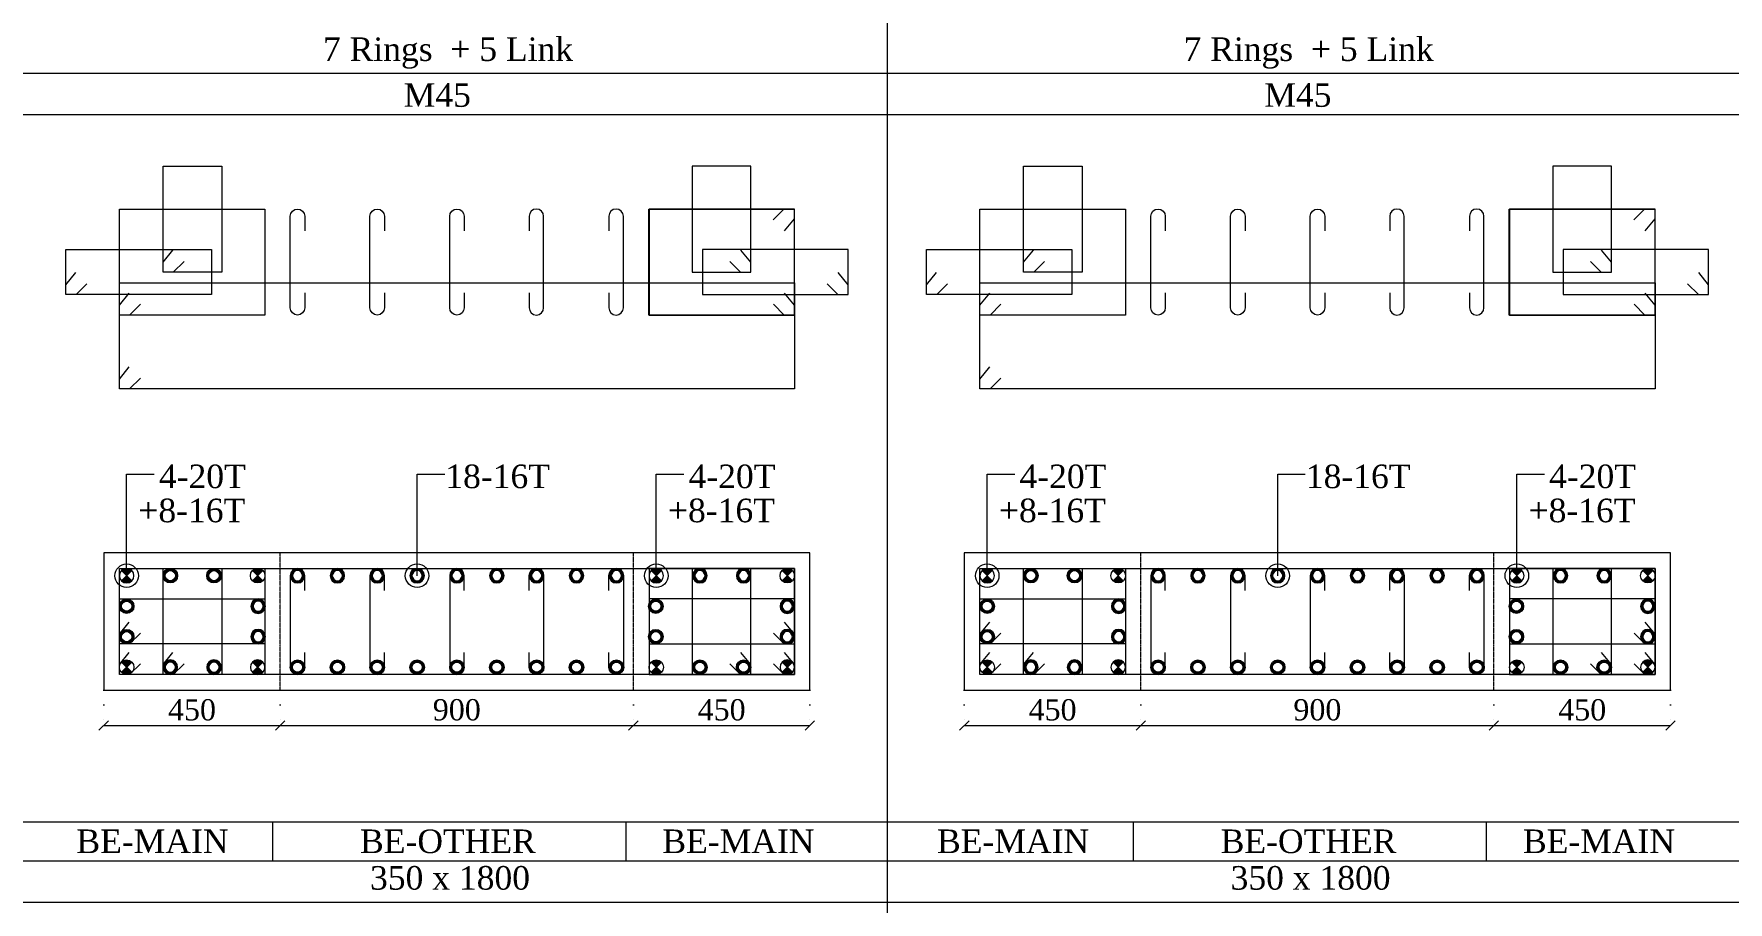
# Model space of a CAD drawing. Header units: millimetres. Extents: x 303 to 27724, y 300 to 68956.
# Drawn here: x 16775 to 21094, y 30529 to 32741 of the extents above; entities that cross this region are included whole.
import ezdxf

# ---------------------------------------------------------------- set-up
doc = ezdxf.new("R2010")
doc.units = ezdxf.units.MM
doc.linetypes.add('( Hidden )', pattern=[0.375, 0.25, -0.125])
doc.linetypes.add('DOT2', pattern=[0.125, 0, -0.125])
doc.layers.get('Defpoints').update_dxf_attribs({"lineweight": 0})
for name, color, linetype, lineweight in [('S-COL. STEEL DIA', 1, 'Continuous', 9), ('S-DIM FOOTING', 7, 'Continuous', 0), ('S-SECTION', 5, 'Continuous', 0), ('S-SECTION MARK', 7, 'Continuous', 0), ('S-SHEET', 7, 'Continuous', 0), ('S-STEEL', 1, 'Continuous', 9), ('S-STEEL-1', 1, 'Continuous', 0), ('S-STEEL-1 C.S.', 106, 'Continuous', 0), ('S-TEXT', 7, 'Continuous', 0)]:
    doc.layers.add(name, color=color, linetype=linetype, lineweight=lineweight)
doc.styles.add('AR', font='ARIALUNI.TTF', dxfattribs={"width": 0.8})
doc.styles.add('S-ROMANS', font='times.ttf')
doc.styles.add('TEXT', font='times.ttf')
doc.dimstyles.new('100', dxfattribs={"dimtxt": 180, "dimasz": 80, "dimexe": 0.18, "dimexo": 0.0625, "dimgap": 1, "dimtad": 1, "dimdec": 0, "dimzin": 0, "dimdsep": 46, "dimtxsty": 'AR', "dimblk": 'DOT', "dimcen": 0.09, "dimse1": 1, "dimse2": 1, "dimclrd": 50, "dimclrt": 256, "dimadec": 0, "dimazin": 0, "dimtfac": 1, "dimtdec": 0, "dimtix": 1, "dimtofl": 0, "dimtmove": 2, "dimatfit": 0, "dimfxl": 1, "dimtolj": 1, "dimtzin": 0, "dimlwd": -1, "dimarcsym": 0})
doc.dimstyles.new('SETU', dxfattribs={"dimtxt": 230, "dimasz": 0.2, "dimexe": 0.1, "dimexo": 0.1, "dimgap": 0.05, "dimtad": 1, "dimdec": 0, "dimzin": 0, "dimdsep": 46, "dimtxsty": 'TEXT', "dimblk": 'OBLIQUE', "dimcen": 0.09, "dimdle": 0.1, "dimclrd": 4, "dimclre": 256, "dimclrt": 256, "dimadec": 1, "dimazin": 0, "dimtfac": 1, "dimtdec": 0, "dimtix": 1, "dimtofl": 0, "dimtmove": 2, "dimatfit": 0, "dimfxl": 1, "dimtolj": 1, "dimtzin": 0, "dimlwd": -1, "dimlwe": -1, "dimarcsym": 1})

# ---------------------------------------------------------------- blocks, each defined once
blk = doc.blocks.new('*U18')
at = {"layer": 'S-COL. STEEL DIA'}
h = blk.add_hatch(color=256, dxfattribs=at)
h.dxf.hatch_style = 1
h.paths.add_polyline_path([(0, 0), (0, -18.5, 0.198912), (13, -13)])
h.paths.add_polyline_path([(0, 0), (-13, -13, 0.198912), (0, -18.5)])
h.paths.add_polyline_path([(0, 18.5, 0.198912), (-13, 13), (0, 0)])
h.paths.add_polyline_path([(13, 13, 0.198912), (0, 18.5), (0, 0)])
at = {"layer": 'S-COL. STEEL DIA', "lineweight": 5}
for p, q in [((-13, 13), (13, -13)), ((13, 13), (-13, -13))]:
    blk.add_line(p, q, dxfattribs=at)
blk.add_circle((0, 0), 18.5, dxfattribs=at)
blk = doc.blocks.new('*U4')
at = {"layer": 'S-COL. STEEL DIA'}
h = blk.add_hatch(color=256, dxfattribs=at)
h.dxf.hatch_style = 1
h.paths.add_polyline_path([(-18.5, 0, 1), (18.5, 0, 1)])
h.paths.add_polyline_path([(13, 0, -1), (-13, 0, -1)], flags=16)
at = {"layer": 'S-COL. STEEL DIA', "lineweight": 5}
for radius in [18.5, 13]:
    blk.add_circle((0, 0), radius, dxfattribs=at)
blk = doc.blocks.new('_Oblique')
at = {"color": 0, "linetype": 'ByBlock', "lineweight": -2}
blk.add_line((-0.5, -0.5), (0.5, 0.5), dxfattribs=at)
blk = doc.blocks.new('*D2175')
at = {"layer": 'Defpoints', "color": 0}
for p in [(16953.2, 31069.2), (17403.2, 31069.2), (17403.2, 30979.4)]:
    blk.add_point(p, dxfattribs=at)
at = {"layer": 'S-DIM FOOTING', "linetype": 'DOT2', "ltscale": 300}
for p, q in [((16953.2, 31069.1), (16953.2, 30979.2)), ((17403.2, 31069.1), (17403.2, 30979.2))]:
    blk.add_line(p, q, dxfattribs=at)
at = {"layer": 'S-DIM FOOTING', "ltscale": 300}
blk.add_line((16953.1, 30979.4), (17403.3, 30979.4), dxfattribs=at)
at = {"layer": 'S-DIM FOOTING', "linetype": 'ByBlock', "xscale": 24, "yscale": 24, "zscale": 24, "rotation": 180}
blk.add_blockref('_Oblique', (16953.2, 30979.4), dxfattribs=at)
at = {"layer": 'S-DIM FOOTING', "linetype": 'ByBlock', "xscale": 24, "yscale": 24, "zscale": 24}
blk.add_blockref('_Oblique', (17403.2, 30979.4), dxfattribs=at)
at = {"layer": 'S-DIM FOOTING', "insert": (17178.2, 31018.8), "char_height": 54, "attachment_point": 5, "style": 'TEXT'}
blk.add_mtext('\\A1;450', dxfattribs=at)
blk = doc.blocks.new('*D2176')
at = {"layer": 'Defpoints', "color": 0}
for p in [(17403.2, 31069.2), (18303.2, 31069.2), (18303.2, 30979.4)]:
    blk.add_point(p, dxfattribs=at)
at = {"layer": 'S-DIM FOOTING', "linetype": 'DOT2', "ltscale": 300}
for p, q in [((17403.2, 31069.1), (17403.2, 30979.2)), ((18303.2, 31069.1), (18303.2, 30979.2))]:
    blk.add_line(p, q, dxfattribs=at)
at = {"layer": 'S-DIM FOOTING', "ltscale": 300}
blk.add_line((17403.1, 30979.4), (18303.3, 30979.4), dxfattribs=at)
at = {"layer": 'S-DIM FOOTING', "linetype": 'ByBlock', "xscale": 24, "yscale": 24, "zscale": 24, "rotation": 180}
blk.add_blockref('_Oblique', (17403.2, 30979.4), dxfattribs=at)
at = {"layer": 'S-DIM FOOTING', "linetype": 'ByBlock', "xscale": 24, "yscale": 24, "zscale": 24}
blk.add_blockref('_Oblique', (18303.2, 30979.4), dxfattribs=at)
at = {"layer": 'S-DIM FOOTING', "insert": (17853.2, 31018.9), "char_height": 54, "attachment_point": 5, "style": 'TEXT'}
blk.add_mtext('\\A1;900', dxfattribs=at)
blk = doc.blocks.new('*D2177')
at = {"layer": 'Defpoints', "color": 0}
for p in [(18303.2, 31069.2), (18753.2, 31069.2), (18753.2, 30979.4)]:
    blk.add_point(p, dxfattribs=at)
at = {"layer": 'S-DIM FOOTING', "linetype": 'DOT2', "ltscale": 300}
for p, q in [((18303.2, 31069.1), (18303.2, 30979.2)), ((18753.2, 31069.1), (18753.2, 30979.2))]:
    blk.add_line(p, q, dxfattribs=at)
at = {"layer": 'S-DIM FOOTING', "ltscale": 300}
blk.add_line((18303.1, 30979.4), (18753.3, 30979.4), dxfattribs=at)
at = {"layer": 'S-DIM FOOTING', "linetype": 'ByBlock', "xscale": 24, "yscale": 24, "zscale": 24, "rotation": 180}
blk.add_blockref('_Oblique', (18303.2, 30979.4), dxfattribs=at)
at = {"layer": 'S-DIM FOOTING', "linetype": 'ByBlock', "xscale": 24, "yscale": 24, "zscale": 24}
blk.add_blockref('_Oblique', (18753.2, 30979.4), dxfattribs=at)
at = {"layer": 'S-DIM FOOTING', "insert": (18528.2, 31018.8), "char_height": 54, "attachment_point": 5, "style": 'TEXT'}
blk.add_mtext('\\A1;450', dxfattribs=at)
blk = doc.blocks.new('_Dot')
at = {"linetype": 'ByBlock', "lineweight": -2}
blk.add_line((-0.5, 0), (-1, 0), dxfattribs=at)
at = {"linetype": 'ByBlock', "const_width": 0.5}
blk.add_lwpolyline([(-0.25, 0, 1), (0.25, 0, 1)], format="xyb", close=True, dxfattribs=at)
blk = doc.blocks.new('*D2226')
at = {"layer": 'Defpoints', "color": 0}
for p in [(19146.8, 31069.2), (19596.8, 31069.2), (19596.8, 30979.4)]:
    blk.add_point(p, dxfattribs=at)
at = {"layer": 'S-DIM FOOTING', "linetype": 'DOT2', "ltscale": 300}
for p, q in [((19146.8, 31069.1), (19146.8, 30979.2)), ((19596.8, 31069.1), (19596.8, 30979.2))]:
    blk.add_line(p, q, dxfattribs=at)
at = {"layer": 'S-DIM FOOTING', "ltscale": 300}
blk.add_line((19146.7, 30979.4), (19596.9, 30979.4), dxfattribs=at)
at = {"layer": 'S-DIM FOOTING', "linetype": 'ByBlock', "xscale": 24, "yscale": 24, "zscale": 24, "rotation": 180}
blk.add_blockref('_Oblique', (19146.8, 30979.4), dxfattribs=at)
at = {"layer": 'S-DIM FOOTING', "linetype": 'ByBlock', "xscale": 24, "yscale": 24, "zscale": 24}
blk.add_blockref('_Oblique', (19596.8, 30979.4), dxfattribs=at)
at = {"layer": 'S-DIM FOOTING', "insert": (19371.8, 31018.8), "char_height": 54, "attachment_point": 5, "style": 'TEXT'}
blk.add_mtext('\\A1;450', dxfattribs=at)
blk = doc.blocks.new('*D2227')
at = {"layer": 'Defpoints', "color": 0}
for p in [(19596.8, 31069.2), (20496.8, 31069.2), (20496.8, 30979.4)]:
    blk.add_point(p, dxfattribs=at)
at = {"layer": 'S-DIM FOOTING', "linetype": 'DOT2', "ltscale": 300}
for p, q in [((19596.8, 31069.1), (19596.8, 30979.2)), ((20496.8, 31069.1), (20496.8, 30979.2))]:
    blk.add_line(p, q, dxfattribs=at)
at = {"layer": 'S-DIM FOOTING', "ltscale": 300}
blk.add_line((19596.7, 30979.4), (20496.9, 30979.4), dxfattribs=at)
at = {"layer": 'S-DIM FOOTING', "linetype": 'ByBlock', "xscale": 24, "yscale": 24, "zscale": 24, "rotation": 180}
blk.add_blockref('_Oblique', (19596.8, 30979.4), dxfattribs=at)
at = {"layer": 'S-DIM FOOTING', "linetype": 'ByBlock', "xscale": 24, "yscale": 24, "zscale": 24}
blk.add_blockref('_Oblique', (20496.8, 30979.4), dxfattribs=at)
at = {"layer": 'S-DIM FOOTING', "insert": (20046.8, 31018.9), "char_height": 54, "attachment_point": 5, "style": 'TEXT'}
blk.add_mtext('\\A1;900', dxfattribs=at)
blk = doc.blocks.new('*D2228')
at = {"layer": 'Defpoints', "color": 0}
for p in [(20496.8, 31069.2), (20946.8, 31069.2), (20946.8, 30979.4)]:
    blk.add_point(p, dxfattribs=at)
at = {"layer": 'S-DIM FOOTING', "linetype": 'DOT2', "ltscale": 300}
for p, q in [((20496.8, 31069.1), (20496.8, 30979.2)), ((20946.8, 31069.1), (20946.8, 30979.2))]:
    blk.add_line(p, q, dxfattribs=at)
at = {"layer": 'S-DIM FOOTING', "ltscale": 300}
blk.add_line((20496.7, 30979.4), (20946.9, 30979.4), dxfattribs=at)
at = {"layer": 'S-DIM FOOTING', "linetype": 'ByBlock', "xscale": 24, "yscale": 24, "zscale": 24, "rotation": 180}
blk.add_blockref('_Oblique', (20496.8, 30979.4), dxfattribs=at)
at = {"layer": 'S-DIM FOOTING', "linetype": 'ByBlock', "xscale": 24, "yscale": 24, "zscale": 24}
blk.add_blockref('_Oblique', (20946.8, 30979.4), dxfattribs=at)
at = {"layer": 'S-DIM FOOTING', "insert": (20721.8, 31018.8), "char_height": 54, "attachment_point": 5, "style": 'TEXT'}
blk.add_mtext('\\A1;450', dxfattribs=at)

msp = doc.modelspace()

# ---------------------------------------------------------------- linework, layer by layer
at = {"layer": 'S-SECTION'}
for points, elevation in [([(18753.2, 31069.2), (18753.2, 31419.2), (16953.2, 31419.2), (16953.2, 31069.2)], 20.2), ([(20946.8, 31069.2), (20946.8, 31419.2), (19146.8, 31419.2), (19146.8, 31069.2)], 17.1)]:
    msp.add_lwpolyline(points, close=True, dxfattribs=dict(at, elevation=elevation))
at = {"layer": 'S-SHEET'}
for p, q in [((18949.8, 68956, 2.2), (18949.8, 299.8, 2.7)), ((303, 32640.7, -0.7), (27724.1, 32640.7, -0.7)), ((303, 30734.2, 7.4), (27724.1, 30734.2, 7.4)), ((17383.7, 30734.1, 2.4), (17383.7, 30634.5, 2.4)), ((18283.7, 30734.1, 2.4), (18283.7, 30634.5, 2.4)), ((19577.2, 30734.1, 3.2), (19577.2, 30634.5, 3.2)), ((20477.2, 30734.1, 3.2), (20477.2, 30634.5, 3.2)), ((303, 30634.7, -0.7), (27724.1, 30634.7, -0.7)), ((303, 30529.5, -0.7), (27724.1, 30529.5, -0.7)), ((303, 30529.5, -0.7), (27724.1, 30529.5, -0.7))]:
    msp.add_line(p, q, dxfattribs=at)
at = {"layer": 'S-SHEET', "color": 0}
msp.add_line((303, 32535.2, -0.7), (27724.1, 32535.2, -0.7), dxfattribs=at)
at = {"layer": 'S-STEEL', "color": 3}
for points, elevation in [([(17465.6, 32080.8), (17465.6, 32043.1, -1), (17428.7, 32043.1), (17428.7, 32276.2, -1), (17465.6, 32276.2), (17465.6, 32239)], 20.2), ([(17668.8, 32080.8), (17668.8, 32043.1, -1), (17631.9, 32043.1), (17631.9, 32276.2, -1), (17668.8, 32276.2), (17668.8, 32239)], 20.2), ([(17872.1, 32080.8), (17872.1, 32043.1, -1), (17835.2, 32043.1), (17835.2, 32276.2, -1), (17872.1, 32276.2), (17872.1, 32239)], 20.2), ([(18037.6, 32080.8), (18037.6, 32043.1, 1), (18074.5, 32043.1), (18074.5, 32276.2, 1), (18037.6, 32276.2), (18037.6, 32239)], 20.2), ([(18240.8, 32080.8), (18240.8, 32043.1, 1), (18277.7, 32043.1), (18277.7, 32276.2, 1), (18240.8, 32276.2), (18240.8, 32239)], 20.2), ([(19659.2, 32080.8), (19659.2, 32043.1, -1), (19622.3, 32043.1), (19622.3, 32276.2, -1), (19659.2, 32276.2), (19659.2, 32239)], 17.1), ([(19862.4, 32080.8), (19862.4, 32043.1, -1), (19825.5, 32043.1), (19825.5, 32276.2, -1), (19862.4, 32276.2), (19862.4, 32239)], 17.1), ([(20065.6, 32080.8), (20065.6, 32043.1, -1), (20028.7, 32043.1), (20028.7, 32276.2, -1), (20065.6, 32276.2), (20065.6, 32239)], 17.1), ([(20231.2, 32080.8), (20231.2, 32043.1, 1), (20268.1, 32043.1), (20268.1, 32276.2, 1), (20231.2, 32276.2), (20231.2, 32239)], 17.1), ([(20434.4, 32080.8), (20434.4, 32043.1, 1), (20471.3, 32043.1), (20471.3, 32276.2, 1), (20434.4, 32276.2), (20434.4, 32239)], 17.1), ([(17465.6, 31323.1), (17465.6, 31360.8, 1), (17428.7, 31360.8), (17428.7, 31127.7, 1), (17465.6, 31127.7), (17465.6, 31164.9)], 20.2), ([(17668.8, 31323.1), (17668.8, 31360.8, 1), (17631.9, 31360.8), (17631.9, 31127.7, 1), (17668.8, 31127.7), (17668.8, 31164.9)], 20.2), ([(17872.1, 31323.1), (17872.1, 31360.8, 1), (17835.2, 31360.8), (17835.2, 31127.7, 1), (17872.1, 31127.7), (17872.1, 31164.9)], 20.2), ([(18037.6, 31323.1), (18037.6, 31360.8, -1), (18074.5, 31360.8), (18074.5, 31127.7, -1), (18037.6, 31127.7), (18037.6, 31164.9)], 20.2), ([(18240.8, 31323.1), (18240.8, 31360.8, -1), (18277.7, 31360.8), (18277.7, 31127.7, -1), (18240.8, 31127.7), (18240.8, 31164.9)], 20.2), ([(19659.2, 31323.1), (19659.2, 31360.8, 1), (19622.3, 31360.8), (19622.3, 31127.7, 1), (19659.2, 31127.7), (19659.2, 31164.9)], 17.1), ([(19862.4, 31323.1), (19862.4, 31360.8, 1), (19825.5, 31360.8), (19825.5, 31127.7, 1), (19862.4, 31127.7), (19862.4, 31164.9)], 17.1), ([(20065.6, 31323.1), (20065.6, 31360.8, 1), (20028.7, 31360.8), (20028.7, 31127.7, 1), (20065.6, 31127.7), (20065.6, 31164.9)], 17.1), ([(20231.2, 31323.1), (20231.2, 31360.8, -1), (20268.1, 31360.8), (20268.1, 31127.7, -1), (20231.2, 31127.7), (20231.2, 31164.9)], 17.1), ([(20434.4, 31323.1), (20434.4, 31360.8, -1), (20471.3, 31360.8), (20471.3, 31127.7, -1), (20434.4, 31127.7), (20434.4, 31164.9)], 17.1)]:
    msp.add_lwpolyline(points, format="xyb", dxfattribs=dict(at, elevation=elevation))
at = {"layer": 'S-STEEL', "color": 1}
for points, elevation in [([(18659.7, 32267.4), (18687.2, 32294.7), (18713.2, 32294.7), (18713.2, 32024.7), (18342.4, 32024.7), (18342.4, 32294.7), (18713.2, 32294.7), (18713.2, 32269.7), (18688, 32238.8)], 20.2), ([(20853.2, 32267.4), (20880.8, 32294.7), (20906.8, 32294.7), (20906.8, 32024.7), (20536, 32024.7), (20536, 32294.7), (20906.8, 32294.7), (20906.8, 32269.7), (20881.6, 32238.8)], 17.1), ([(17046.8, 31864), (17019.2, 31836.6), (16993.2, 31836.6), (16993.2, 32106.6), (18714, 32106.6), (18714, 31836.6), (16993.2, 31836.6), (16993.2, 31861.7), (17018.4, 31892.5)], 20.2), ([(19240.3, 31864), (19212.8, 31836.6), (19186.8, 31836.6), (19186.8, 32106.6), (20907.6, 32106.6), (20907.6, 31836.6), (19186.8, 31836.6), (19186.8, 31861.7), (19212, 31892.5)], 17.1), ([(17046.8, 31136.5), (17019.2, 31109.2), (16993.2, 31109.2), (16993.2, 31379.2), (18714, 31379.2), (18714, 31109.2), (16993.2, 31109.2), (16993.2, 31134.3), (17018.4, 31165.1)], 20.2), ([(19240.3, 31136.5), (19212.8, 31109.2), (19186.8, 31109.2), (19186.8, 31379.2), (20907.6, 31379.2), (20907.6, 31109.2), (19186.8, 31109.2), (19186.8, 31134.3), (19212, 31165.1)], 17.1)]:
    msp.add_lwpolyline(points, dxfattribs=dict(at, elevation=elevation))
at = {"layer": 'S-STEEL-1', "color": 41}
for points, elevation in [([(17158.1, 32161.4), (17130.5, 32134.1), (17104.5, 32134.1), (17104.5, 32404.1), (17253.9, 32404.1), (17253.9, 32134.1), (17104.5, 32134.1), (17104.5, 32159.1), (17129.7, 32190)], 20.2), ([(18549.2, 32161.4), (18576.7, 32134.1), (18602.7, 32134.1), (18602.7, 32404.1), (18453.3, 32404.1), (18453.3, 32134.1), (18602.7, 32134.1), (18602.7, 32159.1), (18577.5, 32190)], 20.2), ([(19351.6, 32161.4), (19324.1, 32134.1), (19298.1, 32134.1), (19298.1, 32404.1), (19447.5, 32404.1), (19447.5, 32134.1), (19298.1, 32134.1), (19298.1, 32159.1), (19323.3, 32190)], 17.1), ([(20742.7, 32161.4), (20770.3, 32134.1), (20796.3, 32134.1), (20796.3, 32404.1), (20646.9, 32404.1), (20646.9, 32134.1), (20796.3, 32134.1), (20796.3, 32159.1), (20771.1, 32190)], 17.1), ([(16910.4, 32104.1), (16882.8, 32076.8), (16856.8, 32076.8), (16856.8, 32191.9), (17227.6, 32191.9), (17227.6, 32076.8), (16856.8, 32076.8), (16856.8, 32101.8), (16882, 32132.7)], 20.2), ([(18796.9, 32104.1), (18824.4, 32076.8), (18850.4, 32076.8), (18850.4, 32191.9), (18479.6, 32191.9), (18479.6, 32076.8), (18850.4, 32076.8), (18850.4, 32101.8), (18825.2, 32132.7)], 20.2), ([(19103.9, 32104.1), (19076.4, 32076.8), (19050.4, 32076.8), (19050.4, 32191.9), (19421.2, 32191.9), (19421.2, 32076.8), (19050.4, 32076.8), (19050.4, 32101.8), (19075.6, 32132.7)], 17.1), ([(20990.4, 32104.1), (21018, 32076.8), (21044, 32076.8), (21044, 32191.9), (20673.2, 32191.9), (20673.2, 32076.8), (21044, 32076.8), (21044, 32101.8), (21018.8, 32132.7)], 17.1), ([(17158.1, 31136.5), (17130.5, 31109.2), (17104.5, 31109.2), (17104.5, 31379.2), (17253.9, 31379.2), (17253.9, 31109.2), (17104.5, 31109.2), (17104.5, 31134.3), (17129.7, 31165.1)], 20.2), ([(18549.2, 31136.5), (18576.7, 31109.2), (18602.7, 31109.2), (18602.7, 31379.2), (18453.3, 31379.2), (18453.3, 31109.2), (18602.7, 31109.2), (18602.7, 31134.3), (18577.5, 31165.1)], 20.2), ([(19351.6, 31136.5), (19324.1, 31109.2), (19298.1, 31109.2), (19298.1, 31379.2), (19447.5, 31379.2), (19447.5, 31109.2), (19298.1, 31109.2), (19298.1, 31134.3), (19323.3, 31165.1)], 17.1), ([(20742.7, 31136.5), (20770.3, 31109.2), (20796.3, 31109.2), (20796.3, 31379.2), (20646.9, 31379.2), (20646.9, 31109.2), (20796.3, 31109.2), (20796.3, 31134.3), (20771.1, 31165.1)], 17.1), ([(17046.8, 31214.2), (17019.2, 31186.9), (16993.2, 31186.9), (16993.2, 31302), (17364, 31302), (17364, 31186.9), (16993.2, 31186.9), (16993.2, 31212), (17018.4, 31242.8)], 20.2), ([(18660.5, 31214.2), (18688, 31186.9), (18714, 31186.9), (18714, 31302), (18343.2, 31302), (18343.2, 31186.9), (18714, 31186.9), (18714, 31212), (18688.8, 31242.8)], 20.2), ([(19240.3, 31214.2), (19212.8, 31186.9), (19186.8, 31186.9), (19186.8, 31302), (19557.6, 31302), (19557.6, 31186.9), (19186.8, 31186.9), (19186.8, 31212), (19212, 31242.8)], 17.1), ([(20854, 31214.2), (20881.6, 31186.9), (20907.6, 31186.9), (20907.6, 31302), (20536.8, 31302), (20536.8, 31186.9), (20907.6, 31186.9), (20907.6, 31212), (20882.4, 31242.8)], 17.1)]:
    msp.add_lwpolyline(points, dxfattribs=dict(at, elevation=elevation))
at = {"layer": 'S-STEEL-1', "color": 6}
for points, elevation in [([(17046.8, 32052), (17019.2, 32024.7), (16993.2, 32024.7), (16993.2, 32294.7), (17364, 32294.7), (17364, 32024.7), (16993.2, 32024.7), (16993.2, 32049.7), (17018.4, 32080.6)], 20.2), ([(18660.5, 32052), (18688, 32024.7), (18714, 32024.7), (18714, 32294.7), (18343.2, 32294.7), (18343.2, 32024.7), (18714, 32024.7), (18714, 32049.7), (18688.8, 32080.6)], 20.2), ([(19240.3, 32052), (19212.8, 32024.7), (19186.8, 32024.7), (19186.8, 32294.7), (19557.6, 32294.7), (19557.6, 32024.7), (19186.8, 32024.7), (19186.8, 32049.7), (19212, 32080.6)], 17.1), ([(20854, 32052), (20881.6, 32024.7), (20907.6, 32024.7), (20907.6, 32294.7), (20536.8, 32294.7), (20536.8, 32024.7), (20907.6, 32024.7), (20907.6, 32049.7), (20882.4, 32080.6)], 17.1), ([(17046.8, 31136.5), (17019.2, 31109.2), (16993.2, 31109.2), (16993.2, 31379.2), (17364, 31379.2), (17364, 31109.2), (16993.2, 31109.2), (16993.2, 31134.3), (17018.4, 31165.1)], 20.2), ([(18660.5, 31136.5), (18688, 31109.2), (18714, 31109.2), (18714, 31379.2), (18343.2, 31379.2), (18343.2, 31109.2), (18714, 31109.2), (18714, 31134.3), (18688.8, 31165.1)], 20.2), ([(19240.3, 31136.5), (19212.8, 31109.2), (19186.8, 31109.2), (19186.8, 31379.2), (19557.6, 31379.2), (19557.6, 31109.2), (19186.8, 31109.2), (19186.8, 31134.3), (19212, 31165.1)], 17.1), ([(20854, 31136.5), (20881.6, 31109.2), (20907.6, 31109.2), (20907.6, 31379.2), (20536.8, 31379.2), (20536.8, 31109.2), (20907.6, 31109.2), (20907.6, 31134.3), (20882.4, 31165.1)], 17.1)]:
    msp.add_lwpolyline(points, dxfattribs=dict(at, elevation=elevation))
at = {"layer": 'S-STEEL-1 C.S.', "color": 8, "linetype": '( Hidden )'}
for p, q in [((17403.2, 31069.2, 20.2), (17403.2, 31419.2, 20.2)), ((18303.2, 31069.2, 20.2), (18303.2, 31419.2, 20.2)), ((19596.8, 31069.2, 17.1), (19596.8, 31419.2, 17.1)), ((20496.8, 31069.2, 17.1), (20496.8, 31419.2, 17.1))]:
    msp.add_line(p, q, dxfattribs=at)

# ---------------------------------------------------------------- block references
at = {"layer": 'S-COL. STEEL DIA', "xscale": -1, "rotation": 180}
for name, p in [('*U18', (17011.7, 31360.8, 20.2)), ('*U4', (17447.2, 31360.8, 20.2)), ('*U4', (17548.8, 31360.8, 20.2)), ('*U4', (17650.4, 31360.8, 20.2)), ('*U4', (17752, 31360.8, 20.2)), ('*U4', (17853.6, 31360.8, 20.2)), ('*U4', (17955.2, 31360.8, 20.2)), ('*U4', (18056.8, 31360.8, 20.2)), ('*U4', (18158.4, 31360.8, 20.2)), ('*U4', (18260.1, 31360.8, 20.2)), ('*U18', (18361.7, 31360.8, 20.2)), ('*U4', (18473, 31360.8, 20.2)), ('*U4', (18584.3, 31360.8, 20.2)), ('*U18', (19205.2, 31360.8, 17.1)), ('*U4', (19640.7, 31360.8, 17.1)), ('*U4', (19742.3, 31360.8, 17.1)), ('*U4', (19844, 31360.8, 17.1)), ('*U4', (19945.6, 31360.8, 17.1)), ('*U4', (20047.2, 31360.8, 17.1)), ('*U4', (20148.8, 31360.8, 17.1)), ('*U4', (20250.4, 31360.8, 17.1)), ('*U4', (20352, 31360.8, 17.1)), ('*U4', (20453.6, 31360.8, 17.1)), ('*U18', (20555.2, 31360.8, 17.1)), ('*U4', (20666.5, 31360.8, 17.1)), ('*U4', (20777.8, 31360.8, 17.1))]:
    msp.add_blockref(name, p, dxfattribs=at)
at = {"layer": 'S-COL. STEEL DIA', "rotation": 180}
for name, p in [('*U4', (17123, 31360.8, 20.2)), ('*U4', (17234.3, 31360.8, 20.2)), ('*U18', (17345.6, 31360.8, 20.2)), ('*U18', (18695.6, 31360.8, 20.2)), ('*U4', (19316.5, 31360.8, 17.1)), ('*U4', (19427.8, 31360.8, 17.1)), ('*U18', (19539.1, 31360.8, 17.1)), ('*U18', (20889.1, 31360.8, 17.1))]:
    msp.add_blockref(name, p, dxfattribs=at)
at = {"layer": 'S-COL. STEEL DIA'}
for name, p in [('*U4', (17011.7, 31283.1, 20.2)), ('*U4', (18360.5, 31283.1, 20.2)), ('*U4', (19205.2, 31283.1, 17.1)), ('*U4', (20554, 31283.1, 17.1)), ('*U4', (17011.7, 31205.4, 20.2)), ('*U4', (18360.5, 31205.4, 20.2)), ('*U4', (19205.2, 31205.4, 17.1)), ('*U4', (20554, 31205.4, 17.1)), ('*U18', (17011.7, 31127.7, 20.2)), ('*U4', (17447.2, 31127.7, 20.2)), ('*U4', (17548.8, 31127.7, 20.2)), ('*U4', (17650.4, 31127.7, 20.2)), ('*U4', (17752, 31127.7, 20.2)), ('*U4', (17853.6, 31127.7, 20.2)), ('*U4', (17955.2, 31127.7, 20.2)), ('*U4', (18056.8, 31127.7, 20.2)), ('*U4', (18158.4, 31127.7, 20.2)), ('*U4', (18260.1, 31127.7, 20.2)), ('*U18', (18361.7, 31127.7, 20.2)), ('*U4', (18473, 31127.7, 20.2)), ('*U4', (18584.3, 31127.7, 20.2)), ('*U18', (19205.2, 31127.7, 17.1)), ('*U4', (19640.7, 31127.7, 17.1)), ('*U4', (19742.3, 31127.7, 17.1)), ('*U4', (19844, 31127.7, 17.1)), ('*U4', (19945.6, 31127.7, 17.1)), ('*U4', (20047.2, 31127.7, 17.1)), ('*U4', (20148.8, 31127.7, 17.1)), ('*U4', (20250.4, 31127.7, 17.1)), ('*U4', (20352, 31127.7, 17.1)), ('*U4', (20453.6, 31127.7, 17.1)), ('*U18', (20555.2, 31127.7, 17.1)), ('*U4', (20666.5, 31127.7, 17.1)), ('*U4', (20777.8, 31127.7, 17.1))]:
    msp.add_blockref(name, p, dxfattribs=at)
at = {"layer": 'S-COL. STEEL DIA', "xscale": -1}
for name, p in [('*U4', (17346.8, 31283.1, 20.2)), ('*U4', (18695.6, 31283.1, 20.2)), ('*U4', (19540.3, 31283.1, 17.1)), ('*U4', (20889.1, 31283.1, 17.1)), ('*U4', (17346.8, 31205.4, 20.2)), ('*U4', (18695.6, 31205.4, 20.2)), ('*U4', (19540.3, 31205.4, 17.1)), ('*U4', (20889.1, 31205.4, 17.1)), ('*U4', (17123, 31127.7, 20.2)), ('*U4', (17234.3, 31127.7, 20.2)), ('*U18', (17345.6, 31127.7, 20.2)), ('*U18', (18695.6, 31127.7, 20.2)), ('*U4', (19316.5, 31127.7, 17.1)), ('*U4', (19427.8, 31127.7, 17.1)), ('*U18', (19539.1, 31127.7, 17.1)), ('*U18', (20889.1, 31127.7, 17.1))]:
    msp.add_blockref(name, p, dxfattribs=at)

# ---------------------------------------------------------------- texts
at = {"layer": 'S-TEXT', "style": 'S-ROMANS'}
for s, p in [('7 Rings  + 5 Link', (17512, 32671.8, 1.7)), ('7 Rings  + 5 Link', (19705.5, 32671.8, 3.2)), ('M45', (17717.9, 32555, 1.7)), ('M45', (19911.4, 32555, 3.2)), ('BE-MAIN ', (16883.7, 30654.3, 2.4)), ('BE-OTHER', (17606.7, 30654.3, 2.4)), ('BE-MAIN ', (18377.2, 30654.3, 2.4)), ('BE-MAIN ', (19077.3, 30654.3, 3.2)), ('BE-OTHER', (19800.3, 30654.3, 3.2)), ('BE-MAIN ', (20570.8, 30654.3, 3.2)), ('350 x 1800', (17632, 30561.1, 2.4)), ('350 x 1800', (19825.5, 30561.1, 3.2))]:
    msp.add_text(s, height=60, dxfattribs=at).set_placement(p)
at = {"layer": 'S-TEXT', "color": 7, "style": 'TEXT'}
for s, p in [('4-20T', (17093.9, 31583.7, 20.2)), ('18-16T', (17823.9, 31583.7, 20.2)), ('4-20T', (18443.9, 31583.7, 20.2)), ('4-20T', (19287.4, 31583.7, 17.1)), ('18-16T', (20017.4, 31583.7, 17.1)), ('4-20T', (20637.4, 31583.7, 17.1)), ('+8-16T', (17041.5, 31496.9, 20.2)), ('+8-16T', (18391.5, 31496.9, 20.2)), ('+8-16T', (19235.1, 31496.9, 17.1)), ('+8-16T', (20585.1, 31496.9, 17.1))]:
    msp.add_text(s, height=60, dxfattribs=at).set_placement(p)

# ---------------------------------------------------------------- dimensions: what is measured, and where the dimension line sits
at = {"layer": 'S-DIM FOOTING', "ltscale": 300}
for base, p1, p2, picture, middle in [((17403.2, 30979.4, 19.8), (16953.2, 31069.2, 20.2), (17403.2, 31069.2, 20.2), '*D2175', (17178.2, 31018.8, 19.8)), ((18303.2, 30979.4, 19.8), (17403.2, 31069.2, 20.2), (18303.2, 31069.2, 20.2), '*D2176', (17853.2, 31018.9, 19.8)), ((18753.2, 30979.4, 19.8), (18303.2, 31069.2, 20.2), (18753.2, 31069.2, 20.2), '*D2177', (18528.2, 31018.8, 19.8)), ((19596.8, 30979.4, 16.7), (19146.8, 31069.2, 17.1), (19596.8, 31069.2, 17.1), '*D2226', (19371.8, 31018.8, 16.7)), ((20496.8, 30979.4, 16.7), (19596.8, 31069.2, 17.1), (20496.8, 31069.2, 17.1), '*D2227', (20046.8, 31018.9, 16.7)), ((20946.8, 30979.4, 16.7), (20496.8, 31069.2, 17.1), (20946.8, 31069.2, 17.1), '*D2228', (20721.8, 31018.8, 16.7))]:
    dim = msp.add_linear_dim(base=base, p1=p1, p2=p2, angle=180, dimstyle='SETU', override={"dimscale": 1.2, "dimtxt": 45, "dimasz": 20, "dimgap": 10, "dimblk1": 'Oblique', "dimblk2": 'Oblique', "dimsah": 1, "dimclrd": 256, "dimarcsym": 1}, dxfattribs=at)
    dim.commit()
    dim.dimension.update_dxf_attribs({"geometry": picture, "text_midpoint": middle})

# ---------------------------------------------------------------- leaders
at = {"layer": 'S-SECTION MARK'}
for points in [[(17011.7, 31360.8, 20.2), (17011.7, 31619.6, 20.2), (17081.9, 31619.6, 20.2)], [(17752, 31360.8, 20.2), (17752, 31619.6, 20.2), (17822.3, 31619.6, 20.2)], [(18361.7, 31360.8, 20.2), (18361.7, 31619.6, 20.2), (18431.9, 31619.6, 20.2)], [(19205.2, 31360.8, 17.1), (19205.2, 31619.6, 17.1), (19275.5, 31619.6, 17.1)], [(19945.6, 31360.8, 17.1), (19945.6, 31619.6, 17.1), (20015.8, 31619.6, 17.1)], [(20555.2, 31360.8, 17.1), (20555.2, 31619.6, 17.1), (20625.5, 31619.6, 17.1)]]:
    msp.add_leader(points, dimstyle='100', override={"dimasz": 60, "dimtad": 0, "dimclrd": 256, "dimldrblk": 'DotBlank', "dimfxl": 50, "dimfxlon": 1, "dimarcsym": 1}, dxfattribs=at)

doc.saveas('drawing.dxf')
